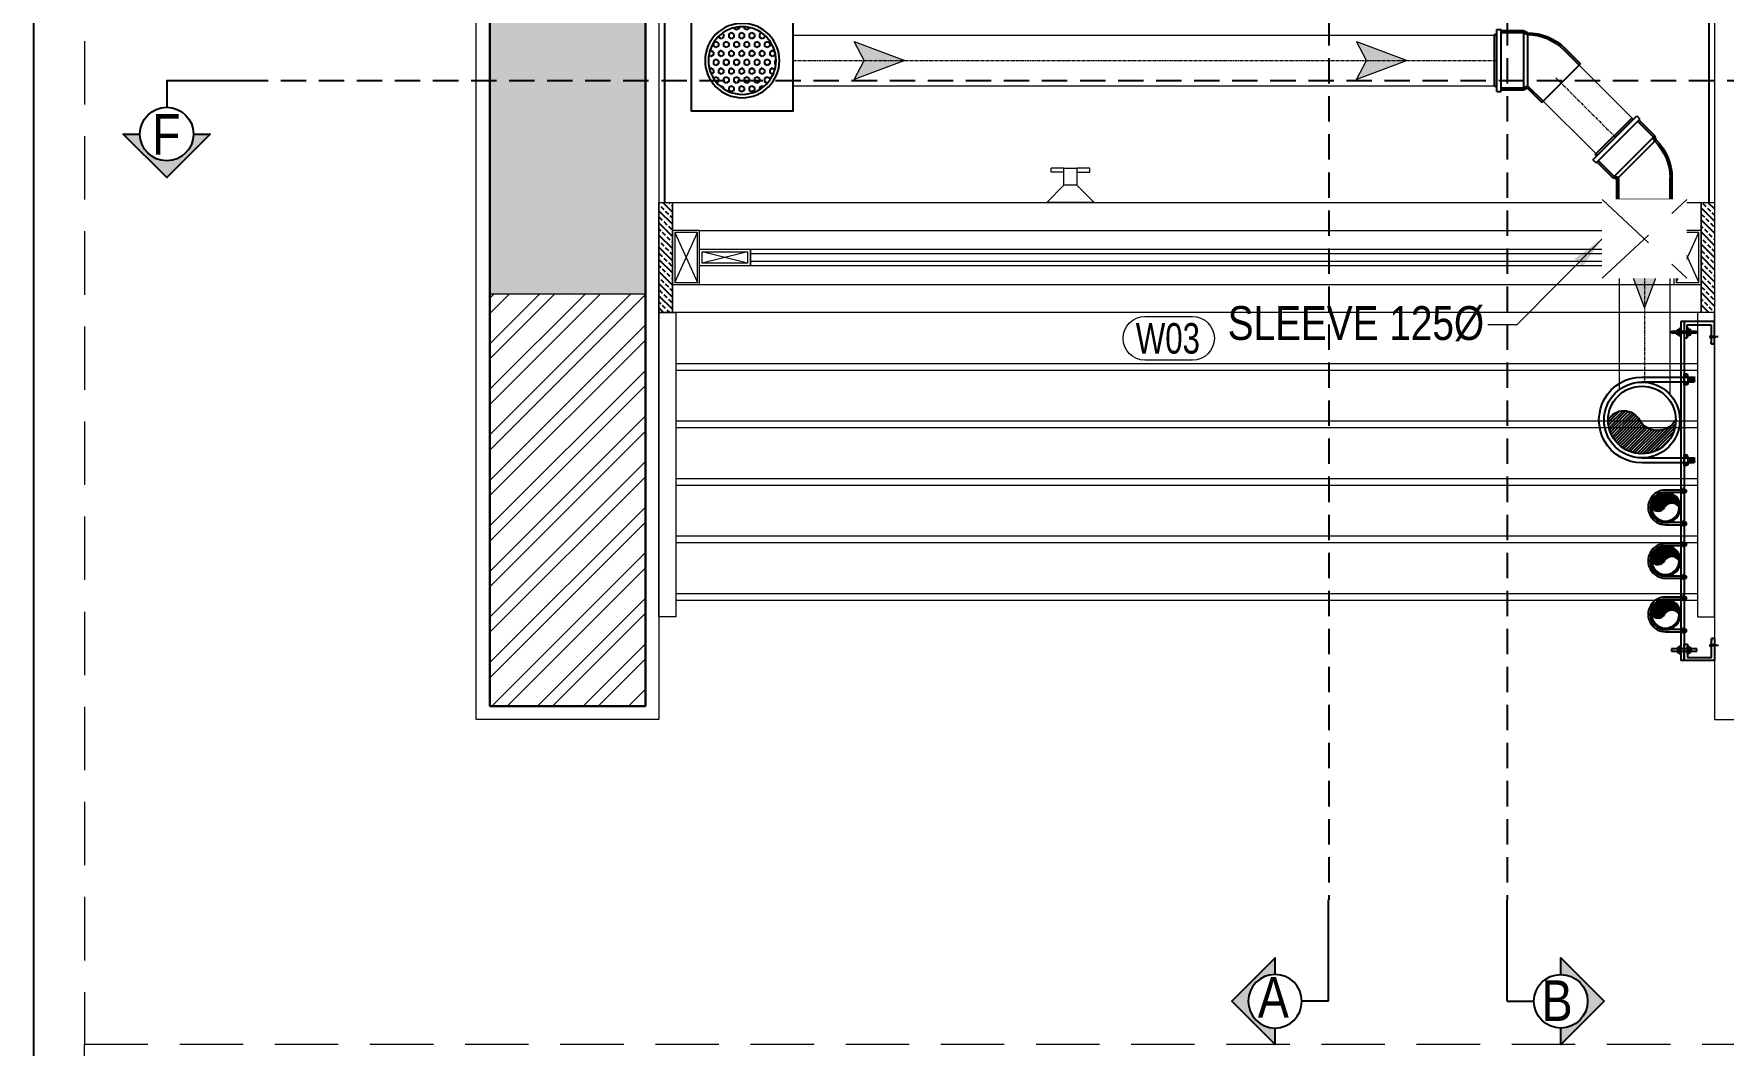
# Model space of a CAD drawing. Header units: inches. Extents: x 853900 to 962947, y 469960 to 560972.
# Drawn here: x 906927 to 909424, y 471736 to 473231 of the extents above; entities that cross this region are included whole.
import ezdxf
from ezdxf.enums import TextEntityAlignment as Align

# ---------------------------------------------------------------- set-up
doc = ezdxf.new("R2010")
doc.units = ezdxf.units.IN
doc.header["$LTSCALE"] = 750
for name, pattern in [('CENTER', [2, 1.25, -0.25, 0.25, -0.25]), ('Dash', [6, 3, -3]), ('DASHED2', [0.375, 0.25, -0.125]), ('HIDDEN', [0.375, 0.25, -0.125])]:
    doc.linetypes.add(name, pattern=pattern)
doc.layers.get('0').update_dxf_attribs({"color": 8})
doc.layers.get('Defpoints').update_dxf_attribs({"color": 8})
for name, color, linetype, lineweight in [('a-Hatch-Wall-HM', 253, 'Continuous', 9), ('COLUMN', 8, 'Continuous', 13), ('fer', 8, 'Continuous', 20), ('g-cen-sym', 8, 'Continuous', 25), ('g-dot', 8, 'HIDDEN', 9), ('g-dw', 8, 'Continuous', 5), ('g-ele-01', 8, 'Continuous', 9), ('g-ele-02', 8, 'Continuous', 9), ('g-ele-03', 8, 'Continuous', 5), ('g-ele02', 8, 'Continuous', 9), ('P_SLEEVE', 1, 'Continuous', 9), ('P_Wate Downtke pipe', 4, 'Continuous', 25), ('P_Water Supply Downtake pipe', 3, 'Continuous', 25), ('P_WW PIPE', 4, 'Continuous', 9), ('PLASTER', 8, 'Continuous', 9), ('SECTION LINE', 8, 'CENTER', 9), ('SHEET', 8, 'Continuous', 13), ('STONE', 8, 'Continuous', 18), ('WALL-MSA', 8, 'Continuous', 30), ('WINDOE NO-MAS', 8, 'Continuous', 9)]:
    doc.layers.add(name, color=color, linetype=linetype, lineweight=lineweight)
for name, color, linetype in [('g-sol250', 8, 'Continuous'), ('P_NT', 7, 'Continuous'), ('P_WASTE WATER PIPE', 4, 'DASHED2'), ('PL-bracket', 7, 'Continuous'), ('R.C.C HATCH-MSA', 253, 'Continuous'), ('TILE SECTION', 8, 'Continuous')]:
    doc.layers.add(name, color=color, linetype=linetype)
doc.styles.add('Arial-Reg+0.8Sc', font='swisscl.ttf')
doc.styles.add('PLUMBING TEXT', font='ARIALN.TTF')
doc.styles.add('SWINS', font='swissc.ttf')
doc.dimstyles.new('PLUMBING DIM', dxfattribs={"dimscale": 50, "dimtxt": 1.5, "dimasz": 1, "dimexe": 1, "dimexo": 1, "dimgap": 0.5, "dimtad": 1, "dimdec": 1, "dimtxsty": 'PLUMBING TEXT', "dimcen": 1, "dimdle": 50, "dimclrd": 256, "dimclre": 256, "dimclrt": 256, "dimadec": 0, "dimazin": 0, "dimtfac": 1, "dimtdec": 1, "dimtmove": 0, "dimatfit": 3, "dimfxl": 50, "dimlwd": -1, "dimlwe": -1, "dimarcsym": 1})
pattern_1 = [(135, (-16206728.88842118, -32652187.5971188), (-8.980256121069157, -8.980256121069152), []), (135, (-16206728.88842118, -32652178.6168588), (-8.980256121069157, -8.980256121069152), [6.350000000000014, -3.175000000000007])]

# ---------------------------------------------------------------- blocks, each defined once
blk = doc.blocks.new('TAP-1')
at = {"layer": 'fer', "linetype": 'Continuous'}
for p, q in [((9.525013580918312, -44.44999999995343), (28.57501366082579, -44.44999999995343)), ((28.57501366082579, -44.44999999995343), (28.57501366082579, -50.80000000004657)), ((9.525013580918312, -50.80000000004657), (28.57501366082579, -50.80000000004657))]:
    blk.add_line(p, q, dxfattribs=at)
for points in [[(-9.52499020472169, -25.40001328103244), (-34.92501358129084, 0), (34.92501358129084, 0), (9.525013580918312, -25.40002716239542)], [(-9.524986418895423, -44.44999999995343), (-28.5749864988029, -44.44999999995343), (-28.5749864988029, -50.80000000004657), (-9.524986418895423, -50.80000000004657)]]:
    blk.add_lwpolyline(points, dxfattribs=at)
blk.add_lwpolyline([(9.525013580918312, -25.40000000002328), (9.525013580918312, -50.80000000004657), (-9.524986418895423, -50.80000000004657), (-9.524986418895423, -25.40000000002328)], close=True, dxfattribs=at)
blk = doc.blocks.new('sec')
at = {"layer": 'g-cen-sym'}
h = blk.add_hatch(color=256, dxfattribs=at)
h.paths.add_polyline_path([(2.73e-14, 537.5273218287452), (-107.956475941309, 429.5708458874361), (-107.956475941309, 399.1607016395453, -0.2062306983916904), (2.730000000001706e-14, 445.6665243379758, -0.4142135623730596), (148.5555081145527, 297.1110162260618), (240.4163056053222, 297.1110162260618)])
h.paths.add_polyline_path([(-107.956475941309, 399.1607016395454), (-107.956475941309, 429.5708458874361), (-138.1869732997017, 399.3403485290693), (-138.1869732997017, 351.6371512499004, -0.09565303018648871)])
h.paths.add_polyline_path([(-138.1869732997017, 399.3403485290693), (-168.4174706606815, 369.1098511680636), (-168.4174706606815, 297.1110162260618), (-148.5555081119139, 297.1110162260618, -0.09423427136048851), (-138.1869732997017, 351.6371512499004)])
h.paths.add_polyline_path([(-168.4174706580426, 369.1098511680636), (-204.6941080129084, 332.8332138158367), (-204.6941080129084, 297.1110162260618), (-168.4174706606815, 297.1110162260618)])
h.paths.add_polyline_path([(-204.6941080129084, 332.8332138158367), (-240.4163056027092, 297.1110162260618), (-204.6941080129084, 297.1110162260618)])
for q in [(2.73e-14, 148.5555081130354), (-561.6378324203346, 0)]:
    blk.add_line((0, 0), q, dxfattribs=at)
blk.add_lwpolyline([(-148.5555081119139, 297.1110162260618), (-240.4163056027092, 297.1110162260618), (2.73e-14, 537.5273218287452), (240.4163056053222, 297.1110162260618), (148.5555081145527, 297.1110162260618)], dxfattribs=at)
blk.add_circle((2.73e-14, 297.1110162260618), 148.5555081130354, dxfattribs=at)
blk = doc.blocks.new('1')
at = {"layer": 'g-dw', "linetype": 'Dash', "ltscale": 25}
for p, q in [((-12488573.38326989, -15584268.52819632), (-12488615.38326989, -15584360.52819632)), ((-12488573.38326989, -15584360.52819632), (-12488615.38326989, -15584268.52819632))]:
    blk.add_line(p, q, dxfattribs=at)
at = {"layer": 'g-dw', "elevation": -1.848887349593569e-10}
for points in [[(-12488619.38326989, -15584364.52819632), (-12488619.38326989, -15584264.52819632), (-12488569.38326989, -15584264.52819632), (-12488569.38326989, -15584364.52819632)], [(-12488615.38326989, -15584360.52819632), (-12488615.38326989, -15584268.52819632), (-12488573.38326989, -15584268.52819632), (-12488573.38326989, -15584360.52819632)]]:
    blk.add_lwpolyline(points, close=True, dxfattribs=at)
blk = doc.blocks.new('Win-Tag-03')
blk.add_lwpolyline([(-130.0000000003492, 119.999999999709), (130.0000000003492, 119.999999999709, -0.414213562373095), (250, 0), (250, 0, -0.414213562373095), (130.0000000003492, -119.999999999709), (-130.0000000003492, -119.999999999709, -0.414213562373095), (-250, 0), (-250, 0, -0.414213562373095)], format="xyb", close=True)
blk = doc.blocks.new('NT-1')
at = {"layer": 'P_NT'}
h = blk.add_hatch(dxfattribs=at)
h.set_pattern_fill('HEX', color=256, scale=35, style=0)
h.set_pattern_definition([(0, (-3250.731995345326, -29.71424287266564), (0, 7.577722285), [4.375, -8.75]), (120, (-3250.731995345326, -29.71424287266564), (-6.562500001633464, -3.788861142499998), [4.374999999999994, -8.749999999999988]), (59.99999999999999, (-3246.356995345326, -29.71424287266564), (-6.562500001633464, 3.788861142500001), [4.375, -8.75])])
edge = h.paths.add_edge_path()
edge.add_arc((75, 75), 50, 0, 360)
blk.add_lwpolyline([(0, 0), (150, 0), (150, 150), (0, 150)], close=True, dxfattribs=at)
for radius in [55, 50]:
    blk.add_circle((75, 75), radius, dxfattribs=at)
blk = doc.blocks.new('ARR')
at = {"ltscale": 0.025}
h = blk.add_hatch(color=256, dxfattribs=at)
edge = h.paths.add_edge_path()
edge.add_line((248.5438484465703, 93.94263017456979), (-2.328306436538696e-08, -1.164153218269348e-08))
edge.add_line((0, 0), (248.5438484698534, -93.94263018621132))
edge.add_line((248.5438484465703, -93.94263019785285), (199.9999999767169, -1.164153218269348e-08))
edge.add_line((200, 0), (248.5438484698534, 93.94263018621132))
at = {"color": 7, "linetype": 'Continuous', "ltscale": 0.025}
blk.add_lwpolyline([(248.5438484465703, 93.94263017456979), (0, 0), (248.5438484465703, -93.94263019785285), (200, 0)], close=True, dxfattribs=at)
blk = doc.blocks.new('*U569')
for p, q in [((-498.1859281255976, 44.72142396942945), (-498.1859281255976, 49.69098918781675)), ((-498.1859281255976, 49.68862127818283), (0, 49.68862127818283)), ((0, 44.72142396942945), (0, 49.69098918781675)), ((-498.1859281255976, 44.72190422909625), (-474.1845045747355, 44.72190422909625)), ((-498.1859281255976, 0), (-498.1859281255976, 44.72190422909625)), ((-498.1859281255976, 44.72171776174218), (0, 44.71953631946235)), ((-474.1845045691834, 39.97065656435734), (-493.4346804653996, 39.97065656435734)), ((-493.4346804653996, 39.97065656435734), (-493.4346804714166, 4.751247661959496)), ((-474.1845045747355, 44.72190422909625), (-474.1845045691834, 39.97065656435734)), ((0, 44.72190422909625), (-24.18943095835834, 44.72190422909625)), ((-24.18943095835834, 44.72190422909625), (-24.18943096391718, 39.97065656435734)), ((-24.18943096391718, 39.97065656435734), (-4.751247660191439, 39.97065656435734)), ((-4.751247660191439, 39.97065656435734), (-4.751247654174222, 4.751247661959496)), ((0, 0), (0, 44.72190422909625)), ((-465.6601368009603, 0), (-498.1859281255976, 0)), ((-493.4346804714166, 4.751247661959496), (-465.6601367949433, 4.751247661959496)), ((-466.5033727495265, 4.751247661959496), (-468.3467500363636, 4.751247661959496)), ((-465.6601367949433, 4.751247661959496), (-468.3467500363636, 4.751247661959496)), ((-465.6601367949433, 4.751247661959496), (-465.6601368009603, 0)), ((-4.751247654174222, 4.751247661959496), (-32.52579132463689, 4.751247661959496)), ((-32.52579132463689, 4.751247661959496), (-29.83917808923434, 4.751247661959496)), ((-32.52579132463689, 0), (0, 0)), ((-31.68255537607183, 4.751247661959496), (-29.83917808923434, 4.751247661959496))]:
    blk.add_line(p, q)
at = {"color": 7, "ltscale": 0.125}
for p, q in [((-476.8593438221464, 51.56487437560279), (-488.4511990332794, 51.56487437560279)), ((-488.4511990332794, 51.56487437560279), (-488.4511990332794, 49.69146944608656)), ((-478.9562373437037, 54.73987305416085), (-486.3516652147262, 54.73987305416085)), ((-486.3516652147262, 54.73987305416085), (-486.3516652147262, 51.56487437560279)), ((-486.3516652147262, 51.56487437560279), (-478.9562373437037, 51.56487437560279)), ((-481.0701422504314, 63.33749707066454), (-484.2429009320516, 63.33749707066454)), ((-484.2429009320516, 63.33749707066454), (-484.2429009320516, 26.32462893977936)), ((-481.0701422504314, 26.32462893977936), (-481.0701422504314, 63.33749707066454)), ((-478.9562373437037, 51.56487437560279), (-478.9562373437037, 54.73987305416085)), ((-476.8593438221464, 49.69146944608656), (-476.8593438221464, 51.56487437560279)), ((-21.51459171095462, 51.56487437560279), (-9.92273649982212, 51.56487437560279)), ((-21.51459171095462, 49.69146944608656), (-21.51459171095462, 51.56487437560279)), ((-9.92273649982212, 49.69146944608656), (-21.51459171095462, 49.69146944608656)), ((-19.41769818939042, 54.73987305416085), (-12.02227031837515, 54.73987305416085)), ((-19.41769818939042, 51.56487437560279), (-19.41769818939042, 54.73987305416085)), ((-12.02227031837515, 51.56487437560279), (-19.41769818939042, 51.56487437560279)), ((-17.30379328266986, 63.33749707066454), (-14.13103460105026, 63.33749707066454)), ((-17.30379328266986, 26.32462893977936), (-17.30379328266986, 63.33749707066454)), ((-14.13103460105026, 63.33749707066454), (-14.13103460105026, 26.32462893977936)), ((-12.02227031837515, 54.73987305416085), (-12.02227031837515, 51.56487437560279)), ((-9.92273649982212, 51.56487437560279), (-9.92273649982212, 49.69146944608656)), ((-488.4511990332794, 38.09725163530675), (-488.4511990332794, 39.97065656435734)), ((-488.4511990332794, 39.97065656435734), (-476.8593438221464, 39.97065656435734)), ((-476.8593438221464, 38.09725163530675), (-488.4511990332794, 38.09725163530675)), ((-486.3516652147262, 34.92225295628305), (-486.3516652147262, 38.09725163530675)), ((-486.3516652147262, 38.09725163530675), (-478.9562373437037, 38.09725163530675)), ((-478.9562373437037, 34.92225295628305), (-486.3516652147262, 34.92225295628305)), ((-484.2429009320516, 26.32462893977936), (-481.0701422504314, 26.32462893977936)), ((-478.9562373437037, 38.09725163530675), (-478.9562373437037, 34.92225295628305)), ((-476.8593438221464, 39.97065656435734), (-476.8593438221464, 38.09725163530675)), ((-9.92273649982212, 39.97065656435734), (-21.51459171095462, 39.97065656435734)), ((-21.51459171095462, 39.97065656435734), (-21.51459171095462, 38.09725163530675)), ((-21.51459171095462, 38.09725163530675), (-9.92273649982212, 38.09725163530675)), ((-12.02227031837515, 38.09725163530675), (-19.41769818939042, 38.09725163530675)), ((-19.41769818939042, 38.09725163530675), (-19.41769818939042, 34.92225295628305)), ((-19.41769818939042, 34.92225295628305), (-12.02227031837515, 34.92225295628305)), ((-14.13103460105026, 26.32462893977936), (-17.30379328266986, 26.32462893977936)), ((-12.02227031837515, 34.92225295628305), (-12.02227031837515, 38.09725163530675)), ((-9.92273649982212, 38.09725163530675), (-9.92273649982212, 39.97065656435734))]:
    blk.add_line(p, q, dxfattribs=at)
for points in [[(-475.8539455667917, -5.459783804278004), (-477.0854350754705, 4.75124766195949)], [(-475.8539455667917, -5.459783804278004), (-474.6224560581125, 4.75124766195949)], [(-32.52579132463689, 0), (-32.52579132463689, 4.751247661959496)], [(-22.33198255880644, -5.459783804278004), (-23.56347206748561, 4.75124766195949)], [(-22.33198255880644, -5.459783804278004), (-21.10049305012726, 4.75124766195949)]]:
    blk.add_lwpolyline(points)
for centre, start, end in [((-475.9354329346156, 4.542921116976278), 6.168720518134261, 173.8312794818657), ((-22.25049519098253, 4.542921116976278), 6.168720518134083, 173.8312794818659)]:
    blk.add_arc(centre, 1.938703992554078, start, end)
blk = doc.blocks.new('A$C71541A21')
h = blk.add_hatch()
h.set_pattern_fill('ANSI31', color=256, scale=15624.99999961172, angle=449.9999947211993, style=0)
h.set_pattern_definition([(225.0000052736955, (2987.514096804695, -8852.990632419187), (-2.209708894839474, 2.209708487257594), [])])
edge = h.paths.add_edge_path()
edge.add_ellipse((58.19573492583879, 66.33248665570433), major_axis=(-35.35533905670769, 35.35533905670769), ratio=0.9999999999963864, start_angle=315.00000527864233, end_angle=405.0000052790051, ccw=False)
edge.add_ellipse((58.19573492606526, 66.33248665570433), major_axis=(-35.35533905654907, -35.35533905654907), ratio=0.9999999999990152, start_angle=135.0000052792887, end_angle=225.0000000000283, ccw=False)
edge.add_ellipse((84.99012411941371, 79.03934499527237), major_axis=(-18.70781260122782, 18.70781260122782), ratio=0.9999999999990392, start_angle=72.05095237669781, end_angle=196.2959103731115, ccw=False)
edge.add_ellipse((35.01052318419402, 50.98169697085457), major_axis=(-21.84810600288985, 21.84810600288985), ratio=0.9999999999985292, start_angle=256.2424875922653, end_angle=375.2099589512152)
at = {"color": 253}
for p, q in [((-18.89106795806232, 129.8324832193147), (58.19572907563697, 129.8324866465499)), ((-9.54635294477252, 129.831727855091), (-11.43835364824865, 129.8372014557497)), ((-9.548668197777328, 132.701747422945), (-8.418130726596372, 133.8388452140151)), ((-9.540326368397595, 122.3611023641951), (-9.548668197777328, 132.7017474233088)), ((-9.515043614402327, 131.1003206797267), (-4.017719424910991, 131.0844167980775)), ((-8.418130726596372, 133.8388452140151), (-4.017719424910991, 133.8388452140151)), ((58.19572976394407, 122.3618984121623), (-19.34279916938048, 122.3619066906281)), ((-9.540326368397595, 122.3611023641951), (-9.548668197777328, 119.4776715886491)), ((-9.548668197777328, 119.4776715886491), (-8.418130726596372, 118.3405737975789)), ((-9.54398898214198, 121.095085953604), (-4.017719424910991, 121.0790983322312)), ((-8.418130726596372, 118.3405737975789), (-4.017719424910991, 118.3405737975789)), ((58.19574077694657, 2.832486664677487), (-19.34279379814656, 2.832478416473873)), ((-18.89105706969759, 10.30306669630091), (58.19574008841307, 10.30307489960869)), ((58.19574077694657, 2.832486664677487), (-13.3133817491303, 2.832479011567313)), ((-9.546341147898643, 10.30231303168141), (-11.10284523895749, 10.30681603271836)), ((-9.548656401267221, 13.17233259953531), (-8.418118929722494, 14.30943039060541)), ((-9.540314571523721, 2.831687540421555), (-9.548656401267221, 13.17233259953531)), ((-9.540314571523721, 2.831687540421555), (-9.548656401267221, -0.0517432354882459)), ((-9.543977185268105, 1.56567112983059), (-4.017707627673313, 1.549683508457674)), ((-9.515031817528447, 11.57090585595318), (-4.017707627673313, 11.55500197394024)), ((-8.418118929722494, 14.30943039060541), (-4.017707627673313, 14.30943039060541)), ((-9.548656401267221, -0.0517432354882459), (-8.418118929722494, -1.188841026558363)), ((-8.418118929722494, -1.188841026558363), (-4.017707627673313, -1.188841026558363))]:
    blk.add_line(p, q, dxfattribs=at)
for points in [[(-19.39855965395615, 122.2485780273218, 0.1779413410830516), (-18.96089619515904, 125.9839440835293, -0.2328251976264197), (-18.95009380971812, 129.7178886617275)], [(-19.39854785708225, 2.719163203912031, 0.1779413410830516), (-18.96088439792142, 6.454529259755815, -0.2328251976264197), (-18.9500820128443, 10.18847383831774)]]:
    blk.add_lwpolyline(points, format="xyb", dxfattribs=at)
for points in [[(-17.33959012638577, 129.8327036686914), (-16.18338604933437, 122.3601411850922)], [(-15.15917705513048, 129.8335857501314), (-14.00297297844291, 122.361023266896)], [(-12.97876398460279, 129.8344678319353), (-11.82255990755139, 122.3619053483361)], [(-10.79835091371127, 129.8353499133754), (-9.540865640548088, 123.0295915888945)], [(-4.017719424910991, 133.8388452140151), (-4.017719424910991, 118.3405737975789)], [(-17.33957832914815, 10.30328884491786), (-16.18337425246052, 2.830726361682465)], [(-15.15916525825657, 10.30417092635792), (-14.002961181569, 2.831608443122533)], [(-12.97875218772888, 10.30505300816178), (-11.82254811067751, 2.8324905245626)], [(-10.7983391164736, 10.30593508960185), (-9.540853843674213, 3.500176764757211)], [(-4.017707627673313, 14.30943039060541), (-4.017707627673313, -1.188841026558363)]]:
    blk.add_lwpolyline(points, dxfattribs=at)
for major_axis, ratio, start_param, end_param in [((-8.399999999999996e-15, -56.0294117612936), 0.9999999999955402, -0.7853981633996782, 5.497787143779905), ((-1.31e-14, -49.99999999999997), 0.9999999999967564, -0.7853981633990699, 5.497787143780516)]:
    blk.add_ellipse((58.19573492561231, 66.33248665570433), major_axis=major_axis, ratio=ratio, start_param=start_param, end_param=end_param)
at = {"color": 253, "extrusion": (0, 0, -1)}
blk.add_ellipse((58.19573492629181, 66.33248665570433), major_axis=(-44.90128060301127, -44.90128060301129), ratio=0.999999999999692, start_param=2.356194490192188, end_param=5.497787143781983, dxfattribs=at)
at = {"extrusion": (0, 0, -1)}
for centre, major_axis, ratio, start_param, end_param in [((35.01052318464697, 50.98169697049223), (-21.8481060029837, -21.8481060029837), 0.999999999999786, 1.30533246416926, 3.381706541423978), ((84.89053644642789, 78.88060685054668), (-18.59417428406518, 18.59417428406518), 0.9999999999967792, 2.853642975592703, 5.029312805762117)]:
    blk.add_ellipse(centre, major_axis=major_axis, ratio=ratio, start_param=start_param, end_param=end_param, dxfattribs=at)
blk = doc.blocks.new('A$C42D14513')
at = {"layer": 'P_WASTE WATER PIPE', "linetype": 'Continuous', "ltscale": 5}
for p, q in [((46.99129523336887, 163.8851640203502, 1.236457182e-07), (46.99129523523153, 124.1549276857404, 1.236457182e-07)), ((46.99129523336887, 163.8851640208159, 1.236457182e-07), (154.8774811420589, 163.88516400964, 1.236457182e-07)), ((50.71919886954129, 163.8851640218636, 1.236457182e-07), (50.71919887326657, 122.6107794410782, 1.236457182e-07)), ((151.149577498436, 163.8851640106877, 1.236457182e-07), (151.1495774965733, 121.3710588653339, 1.236457182e-07)), ((154.877481136471, 121.3710588690592, 1.236457182e-07), (154.8774811420589, 163.8851640108041, 1.236457182e-07)), ((39.0726969614625, 121.508381299558, 1.236457182e-07), (7.788288487121463, 90.22397281834856, 1.236457182e-07)), ((41.08755038864909, 118.2511828442802, 1.236457182e-07), (10.42431442067027, 87.58794687665068, 1.236457182e-07)), ((41.08755038864909, 118.2511828442802, 1.236457182e-07), (10.42431442067027, 87.58794687665068, 1.236457182e-07)), ((46.99129523523153, 124.1549276857404, 1.236457182e-07), (39.0726969614625, 121.508381299558, 1.236457182e-07)), ((121.508417321369, 39.07266094302759, 1.236457182e-07), (39.0726969614625, 121.508381299558, 1.236457182e-07)), ((49.00614866428078, 120.8977292312775, 1.236457182e-07), (41.08755038864909, 118.2511828442802, 1.236457182e-07)), ((124.1549637075513, 46.99125921411904, 1.236457182e-07), (46.99129523523153, 124.1549276857404, 1.236457182e-07)), ((50.71919887326657, 122.6107794410782, 1.236457182e-07), (49.00614866428078, 120.8977292312775, 1.236457182e-07)), ((3.00239771605e-05, 86.0302951814374, 1.236457182e-07), (5.990998072549701, 92.02126323455013, 1.236457182e-07)), ((3.00239771605e-05, 86.0302951814374, 1.236457182e-07), (86.03033120930195, -6.0008605942e-06, 1.236457182e-07)), ((7.069372314959764, 78.96095288626383, 1.236457182e-07), (4.073888296261428, 75.96546886349097, 1.236457182e-07)), ((4.073888296261428, 75.96546886349097, 1.236457182e-07), (75.96550488844512, 4.073852270725183, 1.236457182e-07)), ((5.990998072549701, 92.02126323455013, 1.236457182e-07), (92.02129925601184, 5.990962047013454, 1.236457182e-07)), ((118.2512188609689, 41.08751436823513, 1.236457182e-07), (87.5879829004407, 10.42427840048913, 1.236457182e-07)), ((121.508417321369, 39.07266094302759, 1.236457182e-07), (90.2240088377148, 7.788252461818045, 1.236457182e-07)), ((120.8977652490139, 49.0061126400251, 1.236457182e-07), (118.2512188609689, 41.08751436823513, 1.236457182e-07)), ((121.3710948899388, 49.47944227769038, 1.236457182e-07), (120.8977652490139, 49.0061126400251, 1.236457182e-07)), ((124.1549637075513, 46.99125921411904, 1.236457182e-07), (121.508417321369, 39.07266094302759, 1.236457182e-07)), ((78.96098891086876, 7.069336293498052, 1.236457182e-07), (75.96550488844512, 4.073852270725183, 1.236457182e-07)), ((86.03033120930195, -6.0008605942e-06, 1.236457182e-07), (92.02129925601184, 5.990962047013454, 1.236457182e-07))]:
    blk.add_line(p, q, dxfattribs=at)
for radius, start in [(101.6700992023082, 315.0000000377318), (105.3980028397262, 315.1136595538285)]:
    blk.add_arc((49.47947829589248, 121.3710588638205, 1.236457182e-07), radius, start, 3.335053310000001e-08, dxfattribs=at)

msp = doc.modelspace()

# ---------------------------------------------------------------- hatches: boundary and pattern name
at = {"layer": 'a-Hatch-Wall-HM'}
h = msp.add_hatch(dxfattribs=at)
h.set_pattern_fill('ANSI32', color=256, scale=5)
h.set_pattern_definition([(45, (-229470.441766942, -85139.55896262295), (-33.67596045400933, 33.67596045400933), []), (45, (-229447.991116942, -85139.55896262295), (-33.67596045400933, 33.67596045400933), [])])
h.paths.add_polyline_path([(907601.3731740013, 472846.8975097422), (907831.3731740012, 472846.8975097422), (907831.3731740012, 472237.2975097203), (907601.3731740012, 472237.2975097203)])
h.paths.add_polyline_path([(907831.3731740012, 476878.7551197546), (907601.373174001, 476878.7551197546), (907601.373174001, 478564.3975097583), (907831.3731740012, 478564.3975097583), (907831.3731740012, 478064.3975097583), (910098.1731740003, 478064.3975097583), (910098.1731740003, 477164.3975097583), (909983.1731740006, 477164.3975097583), (909983.1731740007, 477949.3975097582), (907831.3731740013, 477949.3975097582)])
h.paths.add_polyline_path([(907601.3731740011, 475678.7551197528), (907831.3731740013, 475678.7551197528), (907831.3731740012, 474046.8975097418), (907601.3731740012, 474046.8975097418)])
at = {"layer": 'g-sol250'}
h = msp.add_hatch(dxfattribs=at)
h.set_pattern_fill('ANSI33', color=46, scale=2, angle=90, style=0)
h.set_pattern_definition(pattern_1)
h.paths.add_polyline_path([(907871.3731740012, 472982.1666245033), (907871.3731740012, 472819.1666245033), (907851.3731740012, 472819.1666245033), (907851.3731740012, 472982.1666245033)])
h = msp.add_hatch(dxfattribs=at)
h.set_pattern_fill('ANSI33', color=46, scale=2, angle=90, style=0)
h.set_pattern_definition(pattern_1)
h.paths.add_polyline_path([(909411.3731740036, 472982.1666245033), (909411.3731740036, 472819.1666245033), (909391.3731740159, 472819.1666245033), (909391.3731740159, 472982.1666245033)])
at = {"layer": 'R.C.C HATCH-MSA'}
h = msp.add_hatch(color=256, dxfattribs=at)
h.dxf.hatch_style = 1
h.paths.add_polyline_path([(907601.3731741067, 475678.7551197528), (907831.3731741104, 475678.7551197528), (907831.3731741104, 476878.7551197546), (907601.3731741067, 476878.7551197546)])
h.paths.add_polyline_path([(907601.3731741002, 472846.8975097422), (907831.3731741002, 472846.8975097422), (907831.3731741002, 474046.8975097418), (907601.3731741002, 474046.8975097418)])

# ---------------------------------------------------------------- linework, layer by layer
at = {"layer": 'COLUMN'}
msp.add_lwpolyline([(907601.3731741002, 472846.8975097422), (907831.3731741002, 472846.8975097422), (907831.3731741002, 474046.8975097418), (907601.3731741002, 474046.8975097418)], close=True, dxfattribs=at)
at = {"layer": 'Defpoints', "color": 14}
msp.add_lwpolyline([(921427.3819001288, 469960.41289748), (906927.3819001288, 469960.41289748), (906927.3819001288, 482672.2796530619), (921427.3819001288, 482672.2796530619)], close=True, dxfattribs=at)
at = {"layer": 'g-cen-sym', "linetype": 'DASHED2', "ltscale": 0.2}
for p, q in [((908841.1069032453, 478426.5669775507, 3.474932239242833e-07), (908841.1069032453, 471950.609721054, 3.474932239242833e-07)), ((909104.8367149435, 478426.5669775507, 3.474932239242833e-07), (909104.8367149435, 471950.609721054, 3.474932239242833e-07)), ((907123.6021231444, 473162.4487947875), (909614.8281815095, 473162.4487916356))]:
    msp.add_line(p, q, dxfattribs=at)
at = {"layer": 'g-dot', "ltscale": 25}
for p, q in [((909386.3731740036, 472743.5477450401, 0.0001460576425569386), (907876.3731740012, 472743.5445720126, 0.0001460576425569386)), ((909386.3731740036, 472733.5477450401, 0.0001460576425569386), (907876.3731740012, 472733.5445720126, 0.0001460576425569386)), ((909386.3731740036, 472658.5477450401, 0.0001460576425569386), (907876.3731740012, 472658.5445720126, 0.0001460576425569386)), ((909386.3731740036, 472648.5477450401, 0.0001460576425569386), (907876.3731740012, 472648.5445720126, 0.0001460576425569386)), ((909386.3731740036, 472573.5477450401, 0.0001460576425569386), (907876.3731740012, 472573.5445720126, 0.0001460576425569386)), ((909386.3731740036, 472563.5477450401, 0.0001460576425569386), (907876.3731740012, 472563.5445720126, 0.0001460576425569386)), ((909386.3731740036, 472488.5477450401, 0.0001460576425569386), (907876.3731740012, 472488.5445720126, 0.0001460576425569386)), ((909386.3731740036, 472478.5477450401, 0.0001460576425569386), (907876.3731740012, 472478.5445720126, 0.0001460576425569386)), ((909386.3731740036, 472403.5477450401, 0.0001460576425569386), (907876.3731740012, 472403.5445720126, 0.0001460576425569386)), ((909386.3731740036, 472393.5477450401, 0.0001460576425569386), (907876.3731740012, 472393.5445720126, 0.0001460576425569386))]:
    msp.add_line(p, q, dxfattribs=at)
at = {"layer": 'g-dw', "linetype": 'Continuous', "ltscale": 500}
for points in [[(907986.3731739938, 472888.1668134127), (907911.3731739938, 472888.1668134127), (907911.3731739938, 472913.1668134127), (907986.3731739938, 472913.1668134127)], [(907982.3731739938, 472892.1668134127), (907915.3731739938, 472892.1668134127), (907915.3731739938, 472909.1668134127), (907982.3731739938, 472909.1668134127)]]:
    msp.add_lwpolyline(points, close=True, dxfattribs=at)
at = {"layer": 'g-dw', "linetype": 'Continuous', "ltscale": 500, "elevation": -0.0001086033031096089}
for points in [[(909276.3731740153, 472888.1668134129), (909351.3731740153, 472888.1668134129), (909351.3731740153, 472913.1668134129), (909276.3731740153, 472913.1668134129)], [(909280.3731740153, 472892.1668134129), (909347.3731740153, 472892.1668134129), (909347.3731740153, 472909.1668134129), (909280.3731740153, 472909.1668134129)]]:
    msp.add_lwpolyline(points, close=True, dxfattribs=at)
at = {"layer": 'g-ele-01'}
for points in [[(907851.3731740012, 472819.1666245033), (907876.3731740012, 472819.1666245033), (907876.3731740012, 472369.1666245033), (907851.3731740012, 472369.1666245033)], [(909411.3731740036, 472819.1666245073), (909386.3731740036, 472819.1666245073), (909386.3731740036, 472369.1666245073), (909411.3731740036, 472369.1666245073)]]:
    msp.add_lwpolyline(points, close=True, dxfattribs=at)
at = {"layer": 'g-ele-02', "linetype": 'Continuous', "elevation": -5.745110503602627e-05}
msp.add_lwpolyline([(907986.3731739938, 472894.6668134127), (907986.3731739938, 472906.6668134127), (909276.3731740153, 472906.6668134129), (909276.3731740153, 472894.6668134129), (907986.3731739938, 472894.6668134127)], dxfattribs=at)
at = {"layer": 'g-ele-03'}
for p, q in [((907911.3731739938, 472940.6668134127), (909351.3731740153, 472940.6668134501, 0.0001086033031096089)), ((907982.3731739938, 472909.1668134127, -5.745110503602626e-05), (907915.3731739938, 472892.1668134127, -5.745110503602626e-05)), ((907982.3731739938, 472892.1668134127, -5.745110503602626e-05), (907915.3731739938, 472909.1668134127, -5.745110503602626e-05)), ((909280.3731740153, 472909.1668134129, 5.115219807358266e-05), (909347.3731740153, 472892.1668134129, 5.115219807358266e-05)), ((909280.3731740153, 472892.1668134129, 5.115219807358266e-05), (909347.3731740153, 472909.1668134129, 5.115219807358266e-05)), ((907911.3731739938, 472860.6668134127), (909351.3731740153, 472860.6668133682, 0.0001086033031096089))]:
    msp.add_line(p, q, dxfattribs=at)
at = {"layer": 'g-ele-03', "linetype": 'Continuous', "elevation": -5.745110503602627e-05}
msp.add_lwpolyline([(909276.3731740153, 472913.1668134129), (909276.3731740153, 472888.1668134129), (907986.3731739938, 472888.1668134127), (907986.3731739938, 472913.1668134127), (909276.3731740153, 472913.1668134129)], dxfattribs=at)
at = {"layer": 'g-ele02'}
msp.add_lwpolyline([(907871.3731740012, 472982.1666245033), (909391.3731740159, 472982.1666245033), (909391.3731740159, 472819.1666245033), (907871.3731740012, 472819.1666245033)], close=True, dxfattribs=at)
at = {"layer": 'P_WW PIPE'}
for p, q in [((908049.373269093, 473229.3975097463), (909089.4060735503, 473229.3975097464)), ((909204.4255534699, 473191.8975097431, 7.195035751887208e-05), (909291.466661728, 473104.8564014646, 7.195035751887208e-05)), ((908049.373174005, 473154.3975097426), (909089.4060735487, 473154.3975097543)), ((909150.4695618721, 473139.7874841379, 7.19499076965191e-05), (909238.4336531395, 473051.8233928761, 7.19499076965191e-05)), ((909270.2842560066, 472986.4968670296, 7.308876808618002e-05), (909270.2842560054, 472705.0527177057, 7.308876808618002e-05)), ((909345.2842560066, 472986.496867037, 7.308831814526736e-05), (909345.2842560066, 472698.3606850006, 7.308831725112712e-05))]:
    msp.add_line(p, q, dxfattribs=at)
at = {"layer": 'P_WW PIPE', "color": 8, "linetype": 'CENTER', "ltscale": 0.005}
for p, q in [((908049.3731740012, 473191.8975097426), (909089.4060735495, 473191.8975097426)), ((909176.9860661654, 473166.303988435, 7.195075338594818e-05), (909264.9501574365, 473078.3398971712, 7.195075338594818e-05)), ((909307.7842560047, 472986.4968670333, 7.308916405759409e-05), (909307.7842560047, 472716.2836462174, 7.308916405759409e-05))]:
    msp.add_line(p, q, dxfattribs=at)
at = {"layer": 'PLASTER'}
for points in [[(907851.3731740012, 478564.3975097583), (907851.3731740012, 478084.3975097583), (910118.1731740003, 478084.3975097583), (910118.1731740003, 477144.3975097583), (909963.1731740003, 477144.3975097583), (909963.1731740003, 477929.3975097583), (907851.3731740012, 477929.3975097583), (907851.3731740012, 472217.2975097203), (907581.3731740012, 472217.2975097203), (907581.3731740012, 478564.3975097583)], [(910118.1731740003, 474447.2975096874), (910118.1731740003, 474582.2975096874), (909455.2879865587, 474582.2975096874), (909411.3731740037, 474582.2975096874), (909411.3731740036, 472217.2975096874), (910598.1731740003, 472217.2975096874)]]:
    msp.add_lwpolyline(points, dxfattribs=at)
at = {"layer": 'SHEET', "linetype": 'HIDDEN', "ltscale": 0.5}
for points in [[(907002.3819001288, 471737.2975096878), (910598.1731740003, 471737.2975096881), (910598.1731740003, 478564.397509759), (907002.3819001288, 478564.3975097587)], [(907002.3819001288, 471737.2975096878), (910598.1731740003, 471737.2975096881), (910598.1731740003, 471650.8218454059), (907002.3819001288, 471650.8218454056)]]:
    msp.add_lwpolyline(points, close=True, dxfattribs=at)
at = {"layer": 'STONE', "linetype": 'Continuous', "ltscale": 750}
for points in [[(907871.3731740012, 472982.1666245033), (907871.3731740012, 472819.1666245033), (907851.3731740012, 472819.1666245033), (907851.3731740012, 472982.1666245033)], [(909411.3731740036, 472982.1666245033), (909411.3731740036, 472819.1666245033), (909391.3731740159, 472819.1666245033), (909391.3731740159, 472982.1666245033)]]:
    msp.add_lwpolyline(points, close=True, dxfattribs=at)
at = {"layer": 'TILE SECTION'}
for points in [[(907859.3731740012, 474734.4027145225), (907859.3731740012, 472982.1666245033)], [(909403.3731740037, 472982.1666245033), (909403.3731740037, 474487.2975096873)]]:
    msp.add_lwpolyline(points, dxfattribs=at)
at = {"layer": 'WALL-MSA'}
for p, q in [((907601.3731740012, 472237.2975097203), (907601.3731740012, 478564.3975097583)), ((907831.3731740012, 472237.2975097203), (907831.3731740012, 477949.3975097583)), ((907831.3731740012, 472237.2975097203), (907601.3731740012, 472237.2975097203))]:
    msp.add_line(p, q, dxfattribs=at)

# ---------------------------------------------------------------- block references
at = {"layer": 'fer', "rotation": 180}
msp.add_blockref('TAP-1', (908459.3731740012, 472982.1666245033), dxfattribs=at)
at = {"layer": 'g-ele-02', "ltscale": 275, "xscale": -0.8, "yscale": 0.8, "zscale": 0.8}
for p in [(-9082984.133441908, 12940352.28937047), (-9081504.133441905, 12940352.28918155)]:
    msp.add_blockref('1', p, dxfattribs=at)
at = {"layer": 'P_NT', "xscale": -1, "rotation": 90}
msp.add_blockref('NT-1', (908049.3731740012, 473266.8975097426), dxfattribs=at)
at = {"layer": 'P_WASTE WATER PIPE'}
for p, xscale, yscale, zscale, rotation in [((909043.582487951, 473191.8974905541, -9.313900274551248e-08), -0.7532731751766429, 0.7532731751766429, 0.7532731751766429, 224.9999999997893), ((909231.7530889297, 473109.9471648956, 7.299602505484853e-05), -0.753273175176643, 0.753273175176643, 0.753273175176643, 180)]:
    msp.add_blockref('A$C42D14513', p, dxfattribs=dict(at, xscale=xscale, yscale=yscale, zscale=zscale, rotation=rotation))
at = {"layer": 'P_Wate Downtke pipe', "ltscale": 20, "rotation": 180}
msp.add_blockref('A$C71541A21', (909362.2921483412, 472726.7082193067), dxfattribs=at)
at = {"layer": 'P_Water Supply Downtake pipe', "ltscale": 20, "xscale": -0.4037956793862306, "yscale": 0.4037956793862306, "zscale": 0.4037956793862306}
for p in [(909362.2806948619, 472504.3872175814), (909362.2806334603, 472425.2786963431), (909362.2805720591, 472346.1701751054)]:
    msp.add_blockref('A$C71541A21', p, dxfattribs=at)
at = {"layer": 'P_WW PIPE', "xscale": -0.3000000000000002, "yscale": 0.3000000000000002, "zscale": 0.3000000000000002}
for p in [(908214.625330529, 473191.8975097426), (908956.9763950165, 473191.8975097426)]:
    msp.add_blockref('ARR', p, dxfattribs=at)
at = {"layer": 'P_WW PIPE', "xscale": -0.3000000000000002, "yscale": 0.3000000000000002, "zscale": 0.3000000000000002, "rotation": 270}
msp.add_blockref('ARR', (909307.7842560047, 472826.5780791882, 7.308916405759409e-05), dxfattribs=at)
at = {"layer": 'PL-bracket', "lineweight": -3, "xscale": -1.006212302326112, "yscale": 1.006212302326112, "zscale": 1.006212302326112, "rotation": 90.01732554703217}
msp.add_blockref('*U569', (909411.5247552227, 472304.4991749818), dxfattribs=at)
at = {"layer": 'SECTION LINE', "linetype": 'DASHED2', "ltscale": 200}
for p, xscale, yscale, zscale, rotation in [((907123.832038808, 473162.4232064613), 0.2666666667908429, 0.2666666667908429, 0.2666666667908429, 180), ((908841.0813149192, 471800.8396367102, 3.474932239242833e-07), -0.2666666667908432, 0.2666666667908432, 0.2666666667908432, 90), ((909104.8623032697, 471800.8396367102, 3.474932239242833e-07), 0.2666666667908429, 0.2666666667908429, 0.2666666667908429, 270)]:
    msp.add_blockref('sec', p, dxfattribs=dict(at, xscale=xscale, yscale=yscale, zscale=zscale, rotation=rotation))
at = {"layer": 'WINDOE NO-MAS', "xscale": 0.2700172811059908, "yscale": 0.2700172811059908, "zscale": 0.2700172811059908}
msp.add_blockref('Win-Tag-03', (908604.6830439051, 472781.1558197878), dxfattribs=at)

# ---------------------------------------------------------------- texts
at = {"layer": 'g-cen-sym', "linetype": 'DASHED2', "ltscale": 200, "style": 'SWINS'}
for s, p in [('F', (907123.1384276126, 473082.8016151972, 4.250323920787025e-06)), ('A', (908759.3726957829, 471806.7790437146, 4.597817144711308e-06)), ('B', (909178.7489952991, 471801.7036872085, 4.597817144711308e-06))]:
    msp.add_text(s, height=60.00000000000001, dxfattribs=at).set_placement(p, align=Align.MIDDLE_CENTER)
at = {"layer": 'P_SLEEVE', "style": 'PLUMBING TEXT'}
msp.add_text('SLEEVE 125%%C', height=50, dxfattribs=at).set_placement((908691.930707044, 472778.7322205427, 7.309586483454921e-05))
at = {"layer": 'WINDOE NO-MAS', "style": 'Arial-Reg+0.8Sc'}
msp.add_text('W03', height=45, dxfattribs=at).set_placement((908603.4618891589, 472781.0935509006), align=Align.MIDDLE_CENTER)

# ---------------------------------------------------------------- leaders
at = {"layer": 'P_SLEEVE'}
msp.add_leader([(909245.2842560047, 472928.244783783, 7.310402969037403e-05), (909118.9670600975, 472800.8390414707, 7.310402969037403e-05), (909076.4670600975, 472800.8390414707, 7.310402969037403e-05)], dimstyle='PLUMBING DIM', override={"dimtad": 0}, dxfattribs=at)

# ---------------------------------------------------------------- next in the draw order: wipeouts: each hides what was drawn before it
msp.add_wipeout([(909245.2842560067, 472986.4968670333), (909370.2842560067, 472986.4968670333), (909370.2842560067, 472869.99270053295), (909245.2842560067, 472869.99270053295)]).translate(0, 0, 7.308916405759409e-05).dxf.layer = 'P_SLEEVE'

# ---------------------------------------------------------------- next in the draw order: linework, layer by layer
at = {"layer": 'P_SLEEVE', "linetype": 'HIDDEN', "ltscale": 0.5}
for p, q in [((909245.2842560066, 472869.9927005327, 1.088115611966294e-05), (909370.2842560066, 472986.4968670333, 7.308916405759409e-05)), ((909245.2842560066, 472986.4968670333, 7.308916405759409e-05), (909370.2842560066, 472869.9927005327, 1.088115611966294e-05))]:
    msp.add_line(p, q, dxfattribs=at)

doc.saveas('drawing.dxf')
